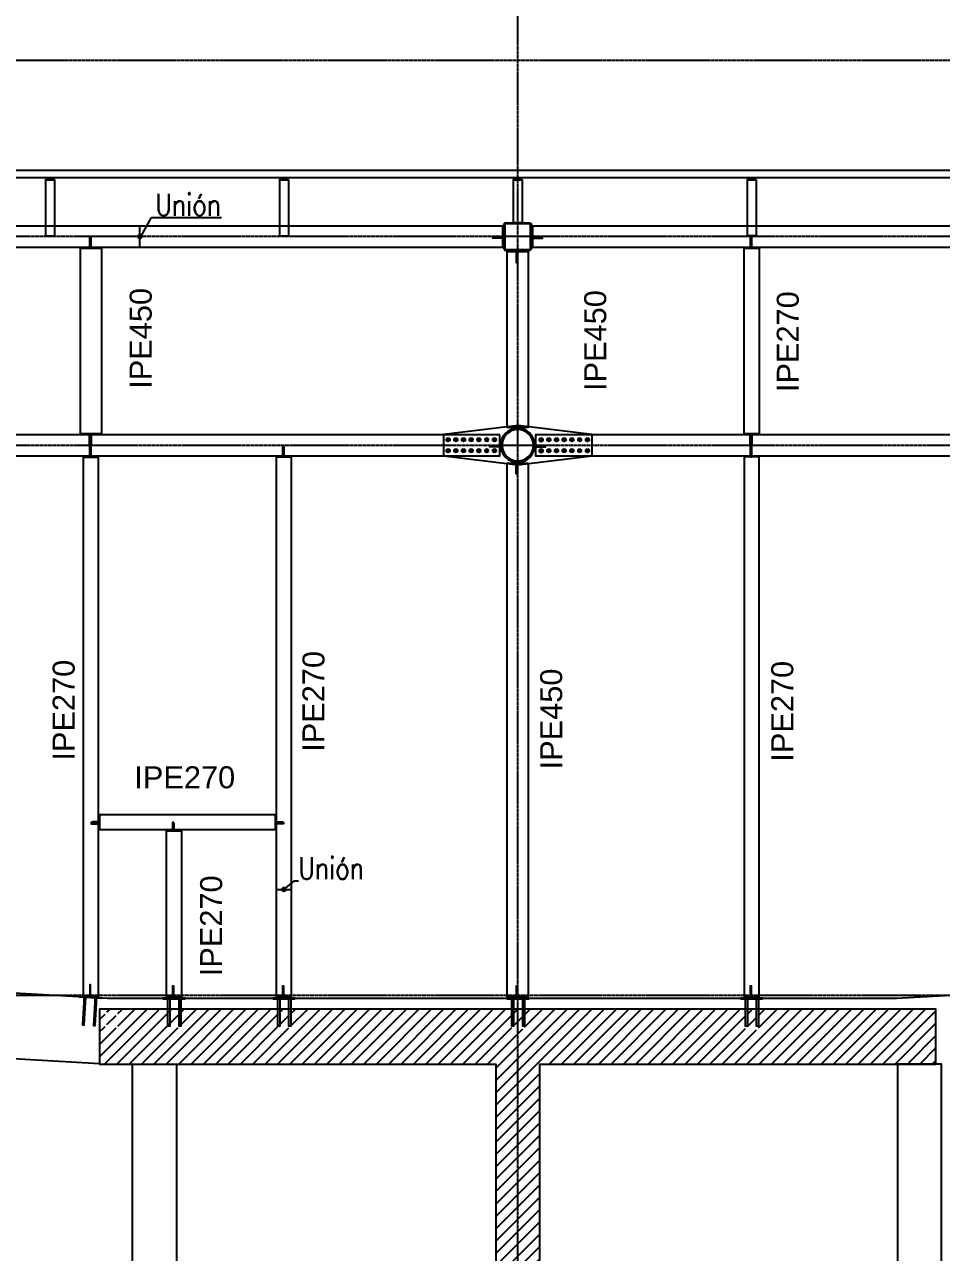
# Model space of a CAD drawing. Header units: millimetres. Extents: x -12345 to 95575, y -11225 to 31862.
# Drawn here: x 38019 to 46350, y 14663 to 25824 of the extents above; entities that cross this region are included whole.
import ezdxf
from ezdxf.enums import TextEntityAlignment as Align

# ---------------------------------------------------------------- set-up
doc = ezdxf.new("R2010")
doc.units = ezdxf.units.MM
doc.header["$LTSCALE"] = 0.95
doc.linetypes.add('DXK_LINE_DOT3', pattern=[5.9187, 2.979, -0.9799, 0.9799, -0.9799])
for name, color, linetype, lineweight in [('0-1', 250, 'Continuous', 5), ('E_COLUMNAS-1', 1, 'Continuous', 25), ('E_COLUMNAS-3', 1, 'Continuous', 35), ('E_TEXTO', 3, 'Continuous', 9), ('E_VIGAS-1', 31, 'Continuous', 25), ('S-COLS-HDLN-1', 52, 'Continuous', 35)]:
    doc.layers.add(name, color=color, linetype=linetype, lineweight=lineweight)
for name, color, linetype in [('HCB-ACH_PANT', 253, 'Continuous'), ('HCB-EJES', 1, 'Continuous'), ('HCB-PLATINAS', 5, 'Continuous'), ('HCB_PANTALLAS', 6, 'Continuous'), ('HCB_VIGAS', 4, 'Continuous'), ('UNIÒN', 6, 'Continuous')]:
    doc.layers.add(name, color=color, linetype=linetype)
doc.styles.add('CNI_COTAS', font='romans.shx', dxfattribs={"width": 0.8})
doc.styles.add('VERDANA', font='arial.ttf')
doc.dimstyles.new('UNIÒN', dxfattribs={"dimscale": 0, "dimtxt": 200, "dimasz": 60, "dimexe": 4, "dimexo": 4, "dimgap": 15, "dimtad": 1, "dimdec": 0, "dimzin": 4, "dimdsep": 46, "dimtxsty": 'CNI_COTAS', "dimcen": -0.09, "dimclrd": 6, "dimclrt": 3, "dimadec": 0, "dimazin": 0, "dimtfac": 1, "dimtdec": 0, "dimtmove": 2, "dimatfit": 0, "dimfxl": 0.05, "dimtolj": 1, "dimtzin": 0, "dimarcsym": 0})

# ---------------------------------------------------------------- blocks, each defined once
blk = doc.blocks.new('EST_SFM_VIGA-METALICA-SECCION-C - EST_SFM_VIGA-METALICA-UPN160-1505289-_14_00m_N_E_-NIVEL-4 DOC')
at = {"layer": 'E_VIGAS-1'}
for p, q in [((44.822, 0.018), (-44.831, 0.018)), ((-44.831, -0.047), (44.822, -0.047))]:
    blk.add_line(p, q, dxfattribs=at)
blk = doc.blocks.new('DCTIB_CNI_EST_MOD-1A-FAC_0001_rvt-1-_14_00m_N_E_-NIVEL-4 DOC')
at = {"layer": 'E_VIGAS-1'}
for p, q in [((-44.414, 165.082), (-44.414, 165.096)), ((-44.409, 165.096), (-44.409, 165.082)), ((-42.289, 165.082), (-42.289, 165.096)), ((-42.284, 165.096), (-42.284, 165.082)), ((-40.165, 165.082), (-40.165, 165.096)), ((-40.16, 165.096), (-40.16, 165.082)), ((-38.039, 165.088), (-38.034, 165.088)), ((-38.039, 165.082), (-38.039, 165.088)), ((-38.034, 165.088), (-38.034, 165.082)), ((-44.453, 165.076), (-44.453, 165.077)), ((-44.453, 165.077), (-44.425, 165.077)), ((-44.453, 165.076), (-44.371, 165.076)), ((-44.371, 165.076), (-44.453, 165.076)), ((-44.453, 165.076), (-44.453, 164.564)), ((-44.414, 165.077), (-44.414, 165.082)), ((-44.409, 165.082), (-44.409, 165.077)), ((-44.399, 165.077), (-44.371, 165.077)), ((-44.371, 165.077), (-44.371, 165.076)), ((-44.371, 165.076), (-44.371, 164.564)), ((-42.328, 165.076), (-42.328, 165.077)), ((-42.328, 165.077), (-42.3, 165.077)), ((-42.328, 165.076), (-42.246, 165.076)), ((-42.246, 165.076), (-42.328, 165.076)), ((-42.328, 165.076), (-42.328, 164.564)), ((-42.289, 165.077), (-42.289, 165.082)), ((-42.284, 165.082), (-42.284, 165.077)), ((-42.274, 165.077), (-42.246, 165.077)), ((-42.246, 165.077), (-42.246, 165.076)), ((-42.246, 165.076), (-42.246, 164.564)), ((-40.203, 165.076), (-40.203, 165.077)), ((-40.203, 165.077), (-40.175, 165.077)), ((-40.203, 165.076), (-40.121, 165.076)), ((-40.121, 165.076), (-40.203, 165.076)), ((-40.203, 165.076), (-40.203, 164.685)), ((-40.165, 165.077), (-40.165, 165.082)), ((-40.16, 165.082), (-40.16, 165.077)), ((-40.149, 165.077), (-40.121, 165.077)), ((-40.121, 165.077), (-40.121, 165.076)), ((-40.121, 165.076), (-40.121, 164.685)), ((-38.078, 165.076), (-38.078, 165.077)), ((-38.078, 165.077), (-38.05, 165.077)), ((-38.078, 165.076), (-37.996, 165.076)), ((-37.996, 165.076), (-38.078, 165.076)), ((-38.078, 165.076), (-38.078, 164.565)), ((-38.039, 165.077), (-38.039, 165.082)), ((-38.034, 165.082), (-38.034, 165.077)), ((-38.024, 165.077), (-37.996, 165.077)), ((-37.996, 165.077), (-37.996, 165.076)), ((-37.996, 165.076), (-37.996, 164.565)), ((-40.121, 164.685), (-40.203, 164.685)), ((-44.371, 164.564), (-44.453, 164.564)), ((-42.246, 164.564), (-42.328, 164.564)), ((-37.996, 164.565), (-38.078, 164.565))]:
    blk.add_line(p, q, dxfattribs=at)
for points, knots in [([(-44.425, 165.077), (-44.424, 165.077), (-44.423, 165.077), (-44.42, 165.077), (-44.418, 165.078), (-44.416, 165.078), (-44.415, 165.08), (-44.414, 165.081), (-44.414, 165.082)], [0, 0, 0, 0, 0.142857, 0.285714, 0.428571, 0.571429, 0.785714, 1, 1, 1, 1]), ([(-44.414, 165.082), (-44.414, 165.081), (-44.415, 165.08), (-44.416, 165.078), (-44.418, 165.078), (-44.419, 165.077), (-44.42, 165.077), (-44.422, 165.077), (-44.424, 165.077), (-44.425, 165.077)], [0, 0, 0, 0, 0.285714, 0.428571, 0.571429, 0.678571, 0.732143, 0.785714, 1, 1, 1, 1]), ([(-44.399, 165.077), (-44.4, 165.077), (-44.401, 165.077), (-44.404, 165.077), (-44.406, 165.078), (-44.408, 165.078), (-44.409, 165.08), (-44.409, 165.081), (-44.409, 165.082)], [0, 0, 0, 0, 0.142857, 0.285714, 0.428571, 0.571429, 0.785714, 1, 1, 1, 1]), ([(-44.409, 165.082), (-44.409, 165.081), (-44.409, 165.08), (-44.407, 165.078), (-44.406, 165.078), (-44.404, 165.077), (-44.403, 165.077), (-44.402, 165.077), (-44.4, 165.077), (-44.399, 165.077)], [0, 0, 0, 0, 0.285714, 0.428571, 0.571429, 0.678571, 0.732143, 0.785714, 1, 1, 1, 1]), ([(-42.3, 165.077), (-42.299, 165.077), (-42.298, 165.077), (-42.295, 165.077), (-42.293, 165.078), (-42.291, 165.078), (-42.29, 165.08), (-42.289, 165.081), (-42.289, 165.082)], [0, 0, 0, 0, 0.142857, 0.285714, 0.428571, 0.571429, 0.785714, 1, 1, 1, 1]), ([(-42.289, 165.082), (-42.289, 165.081), (-42.29, 165.08), (-42.291, 165.078), (-42.293, 165.078), (-42.294, 165.077), (-42.295, 165.077), (-42.297, 165.077), (-42.299, 165.077), (-42.3, 165.077)], [0, 0, 0, 0, 0.285714, 0.428571, 0.571429, 0.678571, 0.732143, 0.785714, 1, 1, 1, 1]), ([(-42.274, 165.077), (-42.275, 165.077), (-42.276, 165.077), (-42.279, 165.077), (-42.281, 165.078), (-42.283, 165.078), (-42.284, 165.08), (-42.284, 165.081), (-42.284, 165.082)], [0, 0, 0, 0, 0.142857, 0.285714, 0.428571, 0.571429, 0.785714, 1, 1, 1, 1]), ([(-42.284, 165.082), (-42.284, 165.081), (-42.284, 165.08), (-42.282, 165.078), (-42.281, 165.078), (-42.279, 165.077), (-42.278, 165.077), (-42.277, 165.077), (-42.275, 165.077), (-42.274, 165.077)], [0, 0, 0, 0, 0.285714, 0.428571, 0.571429, 0.678571, 0.732143, 0.785714, 1, 1, 1, 1]), ([(-40.175, 165.077), (-40.174, 165.077), (-40.173, 165.077), (-40.17, 165.077), (-40.168, 165.078), (-40.166, 165.078), (-40.165, 165.08), (-40.165, 165.081), (-40.165, 165.082)], [0, 0, 0, 0, 0.142857, 0.285714, 0.428571, 0.571429, 0.785714, 1, 1, 1, 1]), ([(-40.165, 165.082), (-40.165, 165.081), (-40.165, 165.08), (-40.167, 165.078), (-40.168, 165.078), (-40.17, 165.077), (-40.171, 165.077), (-40.172, 165.077), (-40.174, 165.077), (-40.175, 165.077)], [0, 0, 0, 0, 0.285714, 0.428571, 0.571429, 0.678571, 0.732143, 0.785714, 1, 1, 1, 1]), ([(-40.149, 165.077), (-40.15, 165.077), (-40.151, 165.077), (-40.154, 165.077), (-40.156, 165.078), (-40.158, 165.078), (-40.159, 165.08), (-40.16, 165.081), (-40.16, 165.082)], [0, 0, 0, 0, 0.142857, 0.285714, 0.428571, 0.571429, 0.785714, 1, 1, 1, 1]), ([(-40.16, 165.082), (-40.16, 165.081), (-40.159, 165.08), (-40.158, 165.078), (-40.156, 165.078), (-40.155, 165.077), (-40.154, 165.077), (-40.152, 165.077), (-40.15, 165.077), (-40.149, 165.077)], [0, 0, 0, 0, 0.285714, 0.428571, 0.571429, 0.678571, 0.732143, 0.785714, 1, 1, 1, 1]), ([(-38.05, 165.077), (-38.049, 165.077), (-38.048, 165.077), (-38.045, 165.077), (-38.043, 165.078), (-38.041, 165.078), (-38.04, 165.08), (-38.039, 165.081), (-38.039, 165.082)], [0, 0, 0, 0, 0.142857, 0.285714, 0.428571, 0.571429, 0.785714, 1, 1, 1, 1]), ([(-38.039, 165.082), (-38.039, 165.081), (-38.04, 165.08), (-38.041, 165.078), (-38.043, 165.078), (-38.044, 165.077), (-38.045, 165.077), (-38.047, 165.077), (-38.049, 165.077), (-38.05, 165.077)], [0, 0, 0, 0, 0.285714, 0.428571, 0.571429, 0.678571, 0.732143, 0.785714, 1, 1, 1, 1]), ([(-38.024, 165.077), (-38.025, 165.077), (-38.026, 165.077), (-38.029, 165.077), (-38.031, 165.078), (-38.033, 165.078), (-38.034, 165.08), (-38.034, 165.081), (-38.034, 165.082)], [0, 0, 0, 0, 0.142857, 0.285714, 0.428571, 0.571429, 0.785714, 1, 1, 1, 1]), ([(-38.034, 165.082), (-38.034, 165.081), (-38.034, 165.08), (-38.032, 165.078), (-38.031, 165.078), (-38.029, 165.077), (-38.028, 165.077), (-38.027, 165.077), (-38.025, 165.077), (-38.024, 165.077)], [0, 0, 0, 0, 0.285714, 0.428571, 0.571429, 0.678571, 0.732143, 0.785714, 1, 1, 1, 1])]:
    blk.add_open_spline(points, degree=3, knots=knots, dxfattribs=at)
blk.add_blockref('EST_SFM_VIGA-METALICA-SECCION-C - EST_SFM_VIGA-METALICA-UPN160-1505289-_14_00m_N_E_-NIVEL-4 DOC', (-41.042, 165.143), dxfattribs=at)
blk = doc.blocks.new('EST_SCM_COLUMNA-METALICA-SECCION-CIRCULAR - EST_SCM_COLUMNA-TUBULAR-CIRCULAR_PTEØ_12__e_10_3mm-V8-_14_00m_N_E_-NIVEL-4 DOC')
at = {"layer": 'E_COLUMNAS-1'}
for radius, start, end in [(0.152, 38.4772, 180), (0.142, 41.8751, 180), (0.152, 180, 0), (0.142, 180, 0), (0.142, 0, 41.42), (0.152, 33.3524, 37.9254), (0.152, 0, 32.7273)]:
    blk.add_arc((0, 0), radius, start, end, dxfattribs=at)
at = {"layer": 'S-COLS-HDLN-1'}
for radius, start, end in [(0.142, 41.44, 41.855), (0.152, 37.9441, 38.4585), (0.152, 32.7273, 33.3337)]:
    blk.add_arc((0, 0), radius, start, end, dxfattribs=at)
blk = doc.blocks.new('Part-72226993-2544 - 1511')
at = {"color": 253}
for p, q in [((63051, 28280), (63728, 28363)), ((63728, 28363), (64396, 28280)), ((63051, 28080), (63051, 28280)), ((64396, 28280), (64396, 28080)), ((63723, 27998), (63051, 28080)), ((64396, 28080), (63723, 27998))]:
    blk.add_line(p, q, dxfattribs=at)
for start, end in [(78.75, 258.75), (258.75, 78.75)]:
    blk.add_arc((63723, 28180), 155, start, end, dxfattribs=at)
blk = doc.blocks.new('Bolt-72226993-2547 - 1511')
at = {"color": 253, "linetype": 'Continuous'}
for p, q in [((63921, 28238), (63936, 28247)), ((63936, 28247), (63951, 28238)), ((63991, 28238), (64006, 28247)), ((64006, 28247), (64021, 28239)), ((64061, 28239), (64076, 28247)), ((64076, 28247), (64091, 28239)), ((64131, 28239), (64146, 28247)), ((64146, 28247), (64161, 28239)), ((64201, 28239), (64216, 28247)), ((64216, 28247), (64231, 28239)), ((64271, 28239), (64286, 28247)), ((64286, 28247), (64301, 28239)), ((64341, 28239), (64356, 28247)), ((64356, 28247), (64371, 28239)), ((63921, 28221), (63921, 28238)), ((63936, 28212), (63921, 28221)), ((63921, 28138), (63936, 28147)), ((63921, 28121), (63921, 28138)), ((63951, 28221), (63936, 28212)), ((63936, 28147), (63951, 28138)), ((63951, 28238), (63951, 28221)), ((63951, 28138), (63951, 28121)), ((63991, 28221), (63991, 28238)), ((64006, 28213), (63991, 28221)), ((63991, 28138), (64006, 28147)), ((63991, 28121), (63991, 28138)), ((64021, 28221), (64006, 28213)), ((64006, 28147), (64021, 28139)), ((64021, 28239), (64021, 28221)), ((64021, 28139), (64021, 28121)), ((64061, 28221), (64061, 28239)), ((64076, 28213), (64061, 28221)), ((64061, 28139), (64076, 28147)), ((64061, 28121), (64061, 28139)), ((64091, 28221), (64076, 28213)), ((64076, 28147), (64091, 28139)), ((64091, 28239), (64091, 28221)), ((64091, 28139), (64091, 28121)), ((64131, 28221), (64131, 28239)), ((64146, 28213), (64131, 28221)), ((64131, 28139), (64146, 28147)), ((64131, 28121), (64131, 28139)), ((64161, 28221), (64146, 28213)), ((64146, 28147), (64161, 28139)), ((64161, 28239), (64161, 28221)), ((64161, 28139), (64161, 28121)), ((64201, 28221), (64201, 28239)), ((64216, 28213), (64201, 28221)), ((64201, 28139), (64216, 28147)), ((64201, 28121), (64201, 28139)), ((64231, 28221), (64216, 28213)), ((64216, 28147), (64231, 28139)), ((64231, 28239), (64231, 28221)), ((64231, 28139), (64231, 28121)), ((64271, 28221), (64271, 28239)), ((64286, 28213), (64271, 28221)), ((64271, 28139), (64286, 28147)), ((64271, 28121), (64271, 28139)), ((64301, 28221), (64286, 28213)), ((64286, 28147), (64301, 28139)), ((64301, 28239), (64301, 28221)), ((64301, 28139), (64301, 28121)), ((64341, 28221), (64341, 28239)), ((64356, 28213), (64341, 28221)), ((64341, 28139), (64356, 28147)), ((64341, 28121), (64341, 28139)), ((64371, 28221), (64356, 28213)), ((64356, 28147), (64371, 28139)), ((64371, 28239), (64371, 28221)), ((64371, 28139), (64371, 28121)), ((63936, 28112), (63921, 28121)), ((63951, 28121), (63936, 28112)), ((64006, 28113), (63991, 28121)), ((64021, 28121), (64006, 28113)), ((64076, 28113), (64061, 28121)), ((64091, 28121), (64076, 28113)), ((64146, 28113), (64131, 28121)), ((64161, 28121), (64146, 28113)), ((64216, 28113), (64201, 28121)), ((64231, 28121), (64216, 28113)), ((64286, 28113), (64271, 28121)), ((64301, 28121), (64286, 28113)), ((64356, 28113), (64341, 28121)), ((64371, 28121), (64356, 28113))]:
    blk.add_line(p, q, dxfattribs=at)
for centre, radius, start, end in [((63936, 28230), 11.5, 18.0268, 198.0268), ((63936, 28230), 10, 90.0268, 270.0268), ((63936, 28230), 10, 270.0268, 90.0268), ((64006, 28230), 11.5, 18.0268, 198.0268), ((64006, 28230), 10, 90.0268, 270.0268), ((64006, 28230), 10, 270.0268, 90.0268), ((64076, 28230), 11.5, 18.0268, 198.0268), ((64076, 28230), 10, 90.0268, 270.0268), ((64076, 28230), 10, 270.0268, 90.0268), ((64146, 28230), 11.5, 18.0268, 198.0268), ((64146, 28230), 10, 90.0268, 270.0268), ((64146, 28230), 10, 270.0268, 90.0268), ((64216, 28230), 11.5, 18.0268, 198.0268), ((64216, 28230), 10, 90.0268, 270.0268), ((64216, 28230), 10, 270.0268, 90.0268), ((64286, 28230), 11.5, 18.0268, 198.0268), ((64286, 28230), 10, 90.0268, 270.0268), ((64286, 28230), 10, 270.0268, 90.0268), ((64356, 28230), 11.5, 18.0268, 198.0268), ((64356, 28230), 10, 90.0268, 270.0268), ((64356, 28230), 10, 270.0268, 90.0268), ((63936, 28130), 11.5, 18.0268, 198.0268), ((63936, 28230), 11.5, 198.0268, 18.0268), ((63936, 28130), 11.5, 198.0268, 18.0268), ((63936, 28130), 10, 90.0268, 270.0268), ((63936, 28130), 10, 270.0268, 90.0268), ((64006, 28130), 11.5, 18.0268, 198.0268), ((64006, 28230), 11.5, 198.0268, 18.0268), ((64006, 28130), 11.5, 198.0268, 18.0268), ((64006, 28130), 10, 90.0268, 270.0268), ((64006, 28130), 10, 270.0268, 90.0268), ((64076, 28130), 11.5, 18.0268, 198.0268), ((64076, 28230), 11.5, 198.0268, 18.0268), ((64076, 28130), 11.5, 198.0268, 18.0268), ((64076, 28130), 10, 90.0268, 270.0268), ((64076, 28130), 10, 270.0268, 90.0268), ((64146, 28130), 11.5, 18.0268, 198.0268), ((64146, 28230), 11.5, 198.0268, 18.0268), ((64146, 28130), 11.5, 198.0268, 18.0268), ((64146, 28130), 10, 90.0268, 270.0268), ((64146, 28130), 10, 270.0268, 90.0268), ((64216, 28130), 11.5, 18.0268, 198.0268), ((64216, 28230), 11.5, 198.0268, 18.0268), ((64216, 28130), 11.5, 198.0268, 18.0268), ((64216, 28130), 10, 90.0268, 270.0268), ((64216, 28130), 10, 270.0268, 90.0268), ((64286, 28130), 11.5, 18.0268, 198.0268), ((64286, 28230), 11.5, 198.0268, 18.0268), ((64286, 28130), 11.5, 198.0268, 18.0268), ((64286, 28130), 10, 90.0268, 270.0268), ((64286, 28130), 10, 270.0268, 90.0268), ((64356, 28130), 11.5, 18.0268, 198.0268), ((64356, 28230), 11.5, 198.0268, 18.0268), ((64356, 28130), 11.5, 198.0268, 18.0268), ((64356, 28130), 10, 90.0268, 270.0268), ((64356, 28130), 10, 270.0268, 90.0268)]:
    blk.add_arc(centre, radius, start, end, dxfattribs=at)
blk = doc.blocks.new('Bolt-72226993-2548 - 1511')
at = {"color": 253, "linetype": 'Continuous'}
for p, q in [((63076, 28239), (63091, 28247)), ((63091, 28247), (63106, 28239)), ((63146, 28239), (63161, 28247)), ((63161, 28247), (63176, 28239)), ((63216, 28239), (63231, 28247)), ((63231, 28247), (63246, 28239)), ((63286, 28239), (63301, 28247)), ((63301, 28247), (63316, 28239)), ((63356, 28239), (63371, 28248)), ((63371, 28248), (63386, 28239)), ((63426, 28239), (63441, 28248)), ((63441, 28248), (63456, 28239)), ((63496, 28239), (63511, 28248)), ((63511, 28248), (63526, 28239)), ((63076, 28221), (63076, 28239)), ((63091, 28213), (63076, 28221)), ((63076, 28139), (63091, 28147)), ((63076, 28121), (63076, 28139)), ((63106, 28221), (63091, 28213)), ((63091, 28147), (63106, 28139)), ((63106, 28239), (63106, 28221)), ((63106, 28139), (63106, 28121)), ((63146, 28221), (63146, 28239)), ((63161, 28213), (63146, 28221)), ((63146, 28139), (63161, 28147)), ((63146, 28121), (63146, 28139)), ((63176, 28221), (63161, 28213)), ((63161, 28147), (63176, 28139)), ((63176, 28239), (63176, 28221)), ((63176, 28139), (63176, 28121)), ((63216, 28221), (63216, 28239)), ((63231, 28213), (63216, 28221)), ((63216, 28139), (63231, 28147)), ((63216, 28121), (63216, 28139)), ((63246, 28221), (63231, 28213)), ((63231, 28147), (63246, 28139)), ((63246, 28239), (63246, 28221)), ((63246, 28139), (63246, 28121)), ((63286, 28221), (63286, 28239)), ((63301, 28213), (63286, 28221)), ((63286, 28139), (63301, 28147)), ((63286, 28121), (63286, 28139)), ((63316, 28222), (63301, 28213)), ((63301, 28147), (63316, 28139)), ((63316, 28239), (63316, 28222)), ((63316, 28139), (63316, 28122)), ((63356, 28222), (63356, 28239)), ((63371, 28213), (63356, 28222)), ((63356, 28139), (63371, 28148)), ((63356, 28122), (63356, 28139)), ((63386, 28222), (63371, 28213)), ((63371, 28148), (63386, 28139)), ((63386, 28239), (63386, 28222)), ((63386, 28139), (63386, 28122)), ((63426, 28222), (63426, 28239)), ((63441, 28213), (63426, 28222)), ((63426, 28139), (63441, 28148)), ((63426, 28122), (63426, 28139)), ((63456, 28222), (63441, 28213)), ((63441, 28148), (63456, 28139)), ((63456, 28239), (63456, 28222)), ((63456, 28139), (63456, 28122)), ((63496, 28222), (63496, 28239)), ((63511, 28213), (63496, 28222)), ((63496, 28139), (63511, 28148)), ((63496, 28122), (63496, 28139)), ((63526, 28222), (63511, 28213)), ((63511, 28148), (63526, 28139)), ((63526, 28239), (63526, 28222)), ((63526, 28139), (63526, 28122)), ((63091, 28113), (63076, 28121)), ((63106, 28121), (63091, 28113)), ((63161, 28113), (63146, 28121)), ((63176, 28121), (63161, 28113)), ((63231, 28113), (63216, 28121)), ((63246, 28121), (63231, 28113)), ((63301, 28113), (63286, 28121)), ((63316, 28122), (63301, 28113)), ((63371, 28113), (63356, 28122)), ((63386, 28122), (63371, 28113)), ((63441, 28113), (63426, 28122)), ((63456, 28122), (63441, 28113)), ((63511, 28113), (63496, 28122)), ((63526, 28122), (63511, 28113))]:
    blk.add_line(p, q, dxfattribs=at)
for centre, radius, start, end in [((63091, 28230), 11.5, 18.0268, 198.0268), ((63091, 28230), 10, 90.0268, 270.0268), ((63091, 28230), 10, 270.0268, 90.0268), ((63161, 28230), 11.5, 18.0268, 198.0268), ((63161, 28230), 10, 90.0268, 270.0268), ((63161, 28230), 10, 270.0268, 90.0268), ((63231, 28230), 11.5, 18.0268, 198.0268), ((63231, 28230), 10, 90.0268, 270.0268), ((63231, 28230), 10, 270.0268, 90.0268), ((63301, 28230), 11.5, 18.0268, 198.0268), ((63301, 28230), 10, 90.0268, 270.0268), ((63301, 28230), 10, 270.0268, 90.0268), ((63371, 28230), 11.5, 18.0268, 198.0268), ((63371, 28230), 10, 90.0268, 270.0268), ((63371, 28230), 10, 270.0268, 90.0268), ((63441, 28230), 11.5, 18.0268, 198.0268), ((63441, 28230), 10, 90.0268, 270.0268), ((63441, 28230), 10, 270.0268, 90.0268), ((63511, 28230), 11.5, 18.0268, 198.0268), ((63511, 28230), 10, 90.0268, 270.0268), ((63511, 28230), 10, 270.0268, 90.0268), ((63091, 28130), 11.5, 18.0268, 198.0268), ((63091, 28230), 11.5, 198.0268, 18.0268), ((63091, 28130), 11.5, 198.0268, 18.0268), ((63091, 28130), 10, 90.0268, 270.0268), ((63091, 28130), 10, 270.0268, 90.0268), ((63161, 28130), 11.5, 18.0268, 198.0268), ((63161, 28230), 11.5, 198.0268, 18.0268), ((63161, 28130), 11.5, 198.0268, 18.0268), ((63161, 28130), 10, 90.0268, 270.0268), ((63161, 28130), 10, 270.0268, 90.0268), ((63231, 28130), 11.5, 18.0268, 198.0268), ((63231, 28230), 11.5, 198.0268, 18.0268), ((63231, 28130), 11.5, 198.0268, 18.0268), ((63231, 28130), 10, 90.0268, 270.0268), ((63231, 28130), 10, 270.0268, 90.0268), ((63301, 28130), 11.5, 18.0268, 198.0268), ((63301, 28230), 11.5, 198.0268, 18.0268), ((63301, 28130), 11.5, 198.0268, 18.0268), ((63301, 28130), 10, 90.0268, 270.0268), ((63301, 28130), 10, 270.0268, 90.0268), ((63371, 28130), 11.5, 18.0268, 198.0268), ((63371, 28230), 11.5, 198.0268, 18.0268), ((63371, 28130), 11.5, 198.0268, 18.0268), ((63371, 28130), 10, 90.0268, 270.0268), ((63371, 28130), 10, 270.0268, 90.0268), ((63441, 28130), 11.5, 18.0268, 198.0268), ((63441, 28230), 11.5, 198.0268, 18.0268), ((63441, 28130), 11.5, 198.0268, 18.0268), ((63441, 28130), 10, 90.0268, 270.0268), ((63441, 28130), 10, 270.0268, 90.0268), ((63511, 28130), 11.5, 18.0268, 198.0268), ((63511, 28230), 11.5, 198.0268, 18.0268), ((63511, 28130), 11.5, 198.0268, 18.0268), ((63511, 28130), 10, 90.0268, 270.0268), ((63511, 28130), 10, 270.0268, 90.0268)]:
    blk.add_arc(centre, radius, start, end, dxfattribs=at)

msp = doc.modelspace()

# ---------------------------------------------------------------- hatches: boundary and pattern name
at = {"layer": 'HCB-ACH_PANT'}
h = msp.add_hatch(dxfattribs=at)
h.set_pattern_fill('ANSI31', color=256, scale=25)
h.set_pattern_definition([(45, (-13332.36, -5955.66), (-56.1266, 56.1266), [])])
h.paths.add_polyline_path([(46300.2, 16875.2), (44724.4, 16875.2), (44724.4, 16869.2), (44686.5, 16869.2), (44686.5, 16823.7), (44686.5, 16619.2), (44670.5, 16619.2), (44670.5, 16823.7), (44670.5, 16869.2), (44586.5, 16869.2), (44586.5, 16823.7), (44586.5, 16619.2), (44570.5, 16619.2), (44570.5, 16823.7), (44570.5, 16869.2), (44524.4, 16869.2), (42599.5, 16871.1), (42599.5, 16869.2), (42561.5, 16869.2), (42561.5, 16823.7), (42561.5, 16619.2), (42545.5, 16619.2), (42545.5, 16823.7), (42545.5, 16869.2), (42500, 16869.2), (42500, 14031.2), (42556.2, 14031.2), (42556.2, 14015.2), (42500, 14015.2), (42500, 13931.2), (42556.2, 13931.2), (42556.2, 13915.2), (42500, 13915.2), (42500, 11581.2), (42556.2, 11581.2), (42556.2, 11565.2), (42500, 11565.2), (42500, 11481.2), (42556.2, 11481.2), (42556.2, 11465.2), (42500, 11465.2), (42500, 8625.2), (46300.2, 8625.2), (46300.2, 9125.2), (42700.2, 9125.2), (42700.2, 16375.2), (46300.2, 16375.2)])
h.paths.add_polyline_path([(42445.5, 16823.7), (42445.5, 16869.2), (42399.5, 16869.2), (40474.4, 16872.3), (40474.4, 16869.2), (40436.5, 16869.2), (40436.5, 16823.7), (40436.5, 16619.2), (40420.5, 16619.2), (40420.5, 16823.7), (40420.5, 16869.2), (40336.5, 16869.2), (40336.5, 16823.7), (40336.5, 16619.2), (40320.5, 16619.2), (40320.5, 16823.7), (40320.5, 16869.2), (40274.4, 16869.2), (39468.1, 16872.2), (39468.1, 16869.2), (39430.2, 16869.2), (39430.2, 16823.7), (39430.2, 16619.2), (39414.2, 16619.2), (39414.2, 16823.7), (39414.2, 16869.2), (39330.2, 16869.2), (39330.2, 16823.7), (39330.2, 16619.2), (39314.2, 16619.2), (39314.2, 16823.7), (39314.2, 16869.2), (39268.1, 16869.2), (38904.8, 16873), (38904.8, 16869.2), (38866.9, 16869.2), (38866.9, 16823.7), (38866.9, 16619.2), (38850.9, 16619.2), (38850.9, 16823.7), (38850.9, 16869.2), (38766.9, 16869.2), (38766.9, 16823.7), (38766.9, 16619.2), (38750.9, 16619.2), (38750.9, 16823.7), (38750.9, 16869.2), (38700.2, 16869.2), (38700.2, 16375.2), (42300.2, 16375.2), (42300.2, 14069.1), (42306.2, 14069.1), (42306.2, 14031.2), (42351.7, 14031.2), (42500, 14031.2), (42500, 16869.2), (42461.5, 16869.2), (42461.5, 16823.7), (42461.5, 16619.2), (42445.5, 16619.2)])
h.paths.add_polyline_path([(42500, 11465.2), (42351.7, 11465.2), (42306.2, 11465.2), (42306.2, 11419.1), (42300.2, 9125.2), (38700.2, 9125.2), (38700.2, 8625.2), (42500, 8625.2)])
h.paths.add_polyline_path([(42500, 13915.2), (42351.7, 13915.2), (42306.2, 13915.2), (42306.2, 13869.1), (42303.4, 11619.1), (42306.2, 11619.1), (42306.2, 11581.2), (42351.7, 11581.2), (42500, 11581.2)])
h.paths.add_polyline_path([(42500, 14015.2), (42351.7, 14015.2), (42314.2, 14015.2), (42308.5, 14017.5), (42307.7, 14019.5), (42306.2, 14023.2), (42306.2, 13923.2), (42307.7, 13926.8), (42308.5, 13928.8), (42314.2, 13931.2), (42351.7, 13931.2), (42500, 13931.2)])
h.paths.add_polyline_path([(42500, 11565.2), (42351.7, 11565.2), (42314.2, 11565.2), (42308.5, 11567.5), (42307.7, 11569.5), (42306.2, 11573.2), (42306.2, 11473.2), (42307.7, 11476.8), (42308.5, 11478.8), (42314.2, 11481.2), (42351.7, 11481.2), (42500, 11481.2)])

# ---------------------------------------------------------------- linework, layer by layer
at = {"layer": 'E_COLUMNAS-1'}
for p, q in [((42375, 23806.7), (42375, 24005.9)), ((42383, 24005.9), (42383, 23806.7)), ((42391, 24021.9), (42609, 24021.9)), ((42609, 24013.9), (42391, 24013.9)), ((42617, 23787.9), (42617, 24005.9)), ((42625, 24005.9), (42625, 23787.9)), ((42375, 23787.9), (42375, 23806.7)), ((42383, 23806.7), (42383, 23787.9)), ((42391, 23779.9), (42409.8, 23779.9)), ((42409.8, 23779.9), (42609, 23779.9)), ((42409.8, 23771.9), (42391, 23771.9)), ((42609, 23771.9), (42409.8, 23771.9))]:
    msp.add_line(p, q, dxfattribs=at)
for centre, radius, start, end in [((42391, 24005.9), 16, 90, 180), ((42391, 24005.9), 8, 90, 180), ((42609, 24005.9), 16, 0, 90), ((42609, 24005.9), 8, 0, 90), ((42391, 23787.9), 16, 180, 270), ((42391, 23787.9), 8, 180, 270), ((42609, 23787.9), 16, 270, 0), ((42609, 23787.9), 8, 270, 0)]:
    msp.add_arc(centre, radius, start, end, dxfattribs=at)
at = {"layer": 'E_VIGAS-1', "color": 30, "true_color": 0xf26722}
msp.add_line((38700.2, 16378.3), (25492.3, 17130.1), dxfattribs=at)
for points in [[(25119.7, 17752.3), (38772.1, 16975.2), (45942, 16975.2), (59662.7, 17730.2), (68000.2, 17730.2), (68000.2, 7770.2), (59500, 7770.2), (59500, 7779.9), (46391.2, 8525.2), (38839.8, 8525.2), (38839.8, 8527.9), (25097.6, 7749.2)], [(39400.2, 9125.2), (39000.2, 9125.2), (39000.2, 16375.2), (39400.2, 16375.2), (39400.2, 9125.2)], [(46350.2, 9128.5), (46350.2, 16375.2), (45950.2, 16375.2), (45950.2, 9128.5), (46350.2, 9128.5)]]:
    msp.add_lwpolyline(points, dxfattribs=at)
at = {"layer": 'HCB-EJES', "linetype": 'DXK_LINE_DOT3'}
for p, q in [((42500, -3906.8), (42500, 29407)), ((-10844.5, 25500), (94075, 25500)), ((-6888.4, 23900.1), (90118.8, 23900.1)), ((-6888.4, 22000), (90118.8, 22000)), ((-10844.5, 17000), (94075, 17000))]:
    msp.add_line(p, q, dxfattribs=at)
at = {"layer": 'HCB-PLATINAS', "color": 4}
for points in [[(38720.3, 16972.1), (38520.6, 16983.5), (38521, 16989.4), (38720.6, 16978.1)], [(39276, 16969.2), (39476, 16969.2), (39476, 16975.2), (39276, 16975.2)], [(40275, 16969.2), (40475, 16969.2), (40475, 16975.2), (40275, 16975.2)], [(42400, 16969.2), (42600, 16969.2), (42600, 16975.2), (42400, 16975.2)], [(44525, 16969.2), (44725, 16969.2), (44725, 16975.2), (44525, 16975.2)]]:
    msp.add_lwpolyline(points, close=True, dxfattribs=at)
at = {"layer": 'HCB-PLATINAS', "color": 5}
for points in [[(38570, 16979.1), (38566.4, 16980.9), (38562.7, 16979.6), (38560.7, 16978.8), (38558, 16973.3), (38555.9, 16935.9), (38544.2, 16731.7), (38560.2, 16730.8), (38571.8, 16935), (38574, 16972.4), (38572, 16978.2)], [(38669.8, 16973.5), (38666.3, 16975.2), (38662.6, 16973.9), (38660.5, 16973.2), (38657.8, 16967.6), (38655.7, 16930.2), (38644.1, 16726), (38660.1, 16725.1), (38671.7, 16929.3), (38673.8, 16966.7), (38671.8, 16972.5)], [(39326.4, 16967.7), (39330, 16969.2), (39333.7, 16967.7), (39335.7, 16966.8), (39338, 16961.2), (39338, 16923.7), (39338, 16719.2), (39322, 16719.2), (39322, 16923.7), (39322, 16961.2), (39324.4, 16966.8)], [(39426.4, 16967.7), (39430, 16969.2), (39433.7, 16967.7), (39435.7, 16966.8), (39438, 16961.2), (39438, 16923.7), (39438, 16719.2), (39422, 16719.2), (39422, 16923.7), (39422, 16961.2), (39424.4, 16966.8)], [(40325.5, 16967.7), (40329.1, 16969.2), (40332.7, 16967.7), (40334.8, 16966.8), (40337.1, 16961.2), (40337.1, 16923.7), (40337.1, 16719.2), (40321.1, 16719.2), (40321.1, 16923.7), (40321.1, 16961.2), (40323.4, 16966.8)], [(40425.5, 16967.7), (40429.1, 16969.2), (40432.7, 16967.7), (40434.8, 16966.8), (40437.1, 16961.2), (40437.1, 16923.7), (40437.1, 16719.2), (40421.1, 16719.2), (40421.1, 16923.7), (40421.1, 16961.2), (40423.4, 16966.8)], [(42450.5, 16967.7), (42454.1, 16969.2), (42457.7, 16967.7), (42459.8, 16966.8), (42462.1, 16961.2), (42462.1, 16923.7), (42462.1, 16719.2), (42446.1, 16719.2), (42446.1, 16923.7), (42446.1, 16961.2), (42448.4, 16966.8)], [(42550.5, 16967.7), (42554.1, 16969.2), (42557.7, 16967.7), (42559.8, 16966.8), (42562.1, 16961.2), (42562.1, 16923.7), (42562.1, 16719.2), (42546.1, 16719.2), (42546.1, 16923.7), (42546.1, 16961.2), (42548.4, 16966.8)], [(44575.5, 16967.7), (44579.1, 16969.2), (44582.7, 16967.7), (44584.8, 16966.8), (44587.1, 16961.2), (44587.1, 16923.7), (44587.1, 16719.2), (44571.1, 16719.2), (44571.1, 16923.7), (44571.1, 16961.2), (44573.4, 16966.8)], [(44675.5, 16967.7), (44679.1, 16969.2), (44682.7, 16967.7), (44684.8, 16966.8), (44687.1, 16961.2), (44687.1, 16923.7), (44687.1, 16719.2), (44671.1, 16719.2), (44671.1, 16923.7), (44671.1, 16961.2), (44673.4, 16966.8)]]:
    msp.add_lwpolyline(points, close=True, dxfattribs=at)
at = {"layer": 'HCB_PANTALLAS'}
msp.add_lwpolyline([(42700.2, 9125.2), (42700.2, 16375.2), (46300.2, 16375.2), (46300.2, 16875.2), (38700.2, 16875.2), (38700.2, 16375.2), (42300.2, 16375.2), (42300.2, 9125.2), (38700.2, 9125.2), (38700.2, 8625.2), (46300.2, 8625.2), (46300.2, 9125.2)], close=True, dxfattribs=at)
at = {"layer": 'HCB_VIGAS'}
for points in [[(34135, 23801.9), (38501.4, 23801.9), (42365, 23801.9), (42365, 23991.9), (34135, 23991.9)], [(38607.8, 23801.9), (38617.8, 23801.9), (38617.8, 23892.2), (38607.8, 23892.2)], [(38617.8, 23791.9), (38624.9, 23791.9), (38624.9, 23886.7), (38617.8, 23886.7)], [(42275, 23892.1), (42375, 23892.1), (42375, 23882.1), (42275, 23882.1)], [(42725, 23892.1), (42625, 23892.1), (42625, 23882.1), (42725, 23882.1)], [(42635, 23801.8), (50865, 23801.8), (50865, 23991.8), (42635, 23991.8)], [(44611.5, 23801.8), (44621.5, 23801.8), (44621.5, 23892.1), (44611.5, 23892.1)], [(44621.5, 23791.8), (44628.6, 23791.8), (44628.6, 23886.7), (44621.5, 23886.7)], [(38716.4, 23791.9), (38716.4, 22105), (38526.4, 22105), (38526.4, 23791.9)], [(44557.5, 22105), (44557.5, 23791.8), (44692.5, 23791.8), (44692.5, 22105)], [(42595, 23761.9), (42595, 22162.4), (42405, 22162.4), (42405, 23761.9)], [(42484.7, 23771.9), (42484.7, 23661.9), (42494.7, 23661.9), (42494.7, 23771.9)], [(38617.8, 22105), (38624.9, 22105), (38624.9, 22010.1), (38617.8, 22010.1)], [(44621.5, 22105), (44628.6, 22105), (44628.6, 22010.1), (44621.5, 22010.1)], [(42337.6, 22095), (34105, 22095), (34105, 21905), (42337.6, 21905)], [(38607.8, 22095), (38617.8, 22095), (38617.8, 22004.7), (38607.8, 22004.7)], [(38607.8, 21905), (38617.8, 21905), (38617.8, 21995.3), (38607.8, 21995.3)], [(40361.5, 21905), (40371.5, 21905), (40371.5, 21995.3), (40361.5, 21995.3)], [(42247.7, 21995.3), (42345.6, 21995.3), (42347.7, 21995.3), (42347.7, 21985.3), (42346.6, 21985.3), (42247.7, 21985.3)], [(50840, 22095), (42662.4, 22095), (42662.4, 21905), (50840, 21905)], [(44611.5, 22095), (44621.5, 22095), (44621.5, 22004.7), (44611.5, 22004.7)], [(44611.5, 21905), (44621.5, 21905), (44621.5, 21995.3), (44611.5, 21995.3)], [(38553.9, 16993.7), (38553.9, 21892.2), (38688.9, 21892.2), (38688.9, 16986.1)], [(38617.8, 21892.2), (38624.9, 21892.2), (38624.9, 21982.1), (38617.8, 21982.1)], [(40442.5, 21895), (40442.5, 16985.2), (40307.5, 16985.2), (40307.5, 21895)], [(40371.5, 21895), (40378.6, 21895), (40378.6, 21984.9), (40371.5, 21984.9)], [(44692.5, 16985.2), (44692.5, 21895), (44557.5, 21895), (44557.5, 16985.2)], [(44621.5, 21895), (44628.6, 21895), (44628.6, 21984.9), (44621.5, 21984.9)], [(42595, 21837.6), (42595, 16985.2), (42405, 16985.2), (42405, 21837.6)], [(42485.3, 21737.7), (42485.3, 21846.5), (42485.3, 21847.7), (42495.3, 21847.7), (42495.3, 21845.5), (42495.3, 21737.7)], [(38698.9, 18506.2), (40297.5, 18506.2), (40297.5, 18641.2), (38698.9, 18641.2)], [(38681.6, 18560.1), (38681.6, 18570.1), (38624.7, 18570.1), (38624.7, 18560.1)], [(38698.9, 18570.1), (38698.9, 18577.2), (38634.7, 18577.2), (38634.7, 18570.1)], [(39362.4, 18506.2), (39372.4, 18506.2), (39372.4, 18570.4), (39362.4, 18570.4)], [(39372.4, 18496.2), (39379.5, 18496.2), (39379.5, 18560.4), (39372.4, 18560.4)], [(40297.5, 18570.1), (40297.5, 18577.2), (40361.7, 18577.2), (40361.7, 18570.1)], [(40314.8, 18560.1), (40314.8, 18570.1), (40371.7, 18570.1), (40371.7, 18560.1)], [(39308.5, 16985.2), (39308.5, 18496.2), (39443.5, 18496.2), (39443.5, 16985.2)], [(38618, 16983.9), (38618.1, 17094.5), (38612.1, 17094.5), (38612.1, 16984.3)], [(39366.7, 16975.2), (39366.7, 17085.2), (39372.7, 17085.2), (39372.7, 16975.2)], [(40365.7, 16975.2), (40365.7, 17085.2), (40371.7, 17085.2), (40371.7, 16975.2)], [(42489.3, 16975.2), (42489.3, 17085.2), (42495.3, 17085.2), (42495.3, 16975.2)], [(44615.7, 16975.2), (44615.7, 17085.2), (44621.7, 17085.2), (44621.7, 16975.2)]]:
    msp.add_lwpolyline(points, close=True, dxfattribs=at)
msp.add_lwpolyline([(42652.3, 21985.3), (42752.3, 21985.1), (42752.3, 21995.1), (42654.4, 21995.3), (42652.3, 21995.3), (42652.3, 21985.3)], dxfattribs=at)
at = {"layer": 'UNIÒN', "color": 2, "const_width": 25}
for points in [[(39065.8, 23884.1, 1), (39065.8, 23909.1, 1)], [(40362.5, 17962.1, 1), (40387.5, 17962.1, 1)]]:
    msp.add_lwpolyline(points, format="xyb", close=True, dxfattribs=at)
at = {"layer": 'UNIÒN'}
for points in [[(39065.8, 23801.9), (39065.8, 23991.9)], [(40307.5, 17962.1), (40442.5, 17962.1)]]:
    msp.add_lwpolyline(points, dxfattribs=at)

# ---------------------------------------------------------------- block references
for name in ['Part-72226993-2544 - 1511', 'Bolt-72226993-2548 - 1511', 'Bolt-72226993-2547 - 1511']:
    msp.add_blockref(name, (-21223.2, -6180))
at = {"layer": '0-1', "xscale": 1000.000000001395, "yscale": 1000.000000001395, "zscale": 1000.000000001395}
msp.add_blockref('DCTIB_CNI_EST_MOD-1A-FAC_0001_rvt-1-_14_00m_N_E_-NIVEL-4 DOC', (82662.1, -140662.4), dxfattribs=at)
at = {"layer": 'E_COLUMNAS-3', "rotation": 89.9999999999999}
for xscale, yscale, zscale in [(1000.000000001395, 1000.000000001395, 1000.000000001395), (999.99999999998, 999.99999999998, 999.99999999998)]:
    msp.add_blockref('EST_SCM_COLUMNA-METALICA-SECCION-CIRCULAR - EST_SCM_COLUMNA-TUBULAR-CIRCULAR_PTEØ_12__e_10_3mm-V8-_14_00m_N_E_-NIVEL-4 DOC', (42500, 22000), dxfattribs=dict(at, xscale=xscale, yscale=yscale, zscale=zscale))

# ---------------------------------------------------------------- texts
at = {"layer": 'E_TEXTO', "style": 'VERDANA'}
for s, p in [('IPE450', (39174, 22971.9)), ('IPE450', (43304, 22951.9)), ('IPE270', (45054, 22941.9)), ('IPE270', (40744, 19671.9)), ('IPE270', (38474, 19591.9)), ('IPE270', (45004, 19581.9)), ('IPE450', (42904, 19511.9)), ('IPE270', (39814, 17631.9))]:
    msp.add_text(s, height=200, rotation=90, dxfattribs=at).set_placement(p, align=Align.CENTER)
msp.add_text('IPE270', height=200, dxfattribs=at).set_placement((39474, 18881.9), align=Align.CENTER)
at = {"layer": 'UNIÒN', "color": 3, "char_height": 200, "attachment_point": 7, "style": 'CNI_COTAS'}
for insert in [(39207.3, 24087), (40506.6, 18055)]:
    msp.add_mtext('Unión', dxfattribs=dict(at, insert=insert))

# ---------------------------------------------------------------- leaders
at = {"layer": 'UNIÒN', "annotation_type": 0, "has_hookline": 1, "hookline_direction": 0, "text_width": 601.9}
msp.add_leader([(39077.5, 23901.1), (39170.8, 24072), (39192.3, 24072)], dimstyle='UNIÒN', override={"dimscale": 1}, dxfattribs=at)
at = {"layer": 'UNIÒN', "annotation_type": 0, "has_hookline": 1, "hookline_direction": 0}
msp.add_leader([(40375, 17962.1), (40470.1, 18040), (40491.6, 18040)], dimstyle='UNIÒN', override={"dimscale": 1}, dxfattribs=at)

doc.saveas('drawing.dxf')
